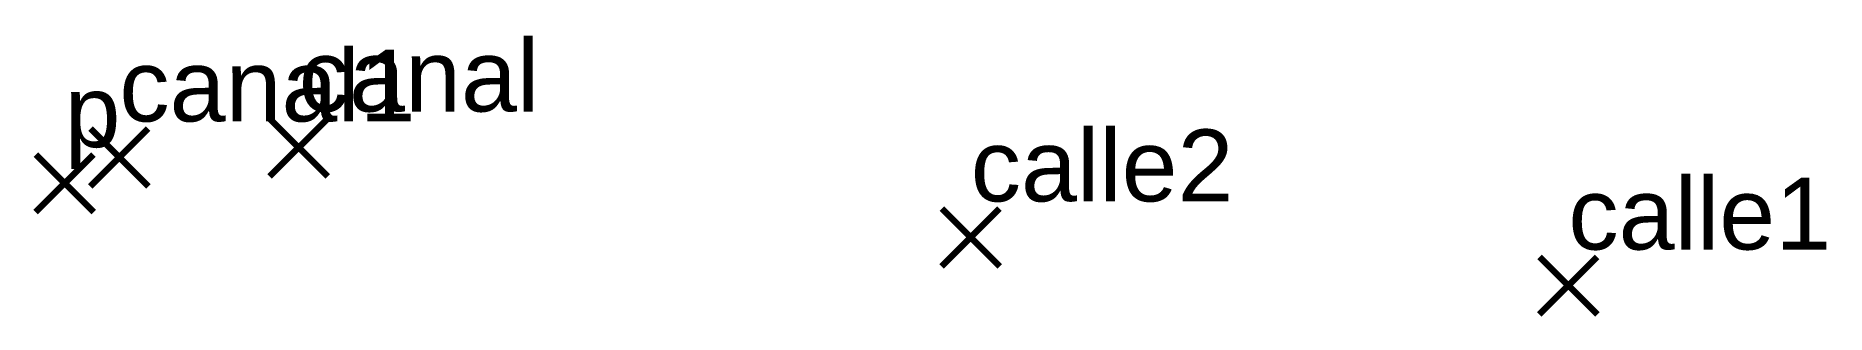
# Model space of a CAD drawing. Header units: millimetres. Extents: x 614781 to 614826, y 1320365 to 1321815.
# Drawn here: x 614811.05 to 614823.48, y 1321792.18 to 1321794.12 of the extents above; entities outside this region: 12.
import ezdxf

# ---------------------------------------------------------------- set-up
doc = ezdxf.new("R2010")
doc.units = ezdxf.units.MM
doc.header["$PDMODE"] = 3
doc.header["$PDSIZE"] = 0.2
doc.layers.add('Point', color=5, linetype='CONTINUOUS', lineweight=100)
doc.layers.add('Point_Name', color=1, linetype='CONTINUOUS', lineweight=100)
doc.styles.get("Standard").update_dxf_attribs({"font": 'arial.ttf', "width": 0.65})

msp = doc.modelspace()

# ---------------------------------------------------------------- linework, layer by layer
at = {"layer": 'Point'}
for p in [(614784.171, 1321814.401, 35.386), (614814.16, 1321813.322, 33.433), (614824.231, 1321812.02, 31.933), (614782.871, 1321796.579, 36.231), (614781.532, 1321795.768, 35.19), (614812.876, 1321793.345, 32.632), (614811.63, 1321793.276, 33.903), (614811.25, 1321793.097, 34.061), (614817.541, 1321792.72, 33.066), (614821.69, 1321792.385, 32.473), (614818.956, 1320365.038, 43.29)]:
    msp.add_point(p, dxfattribs=at)

# ---------------------------------------------------------------- texts
at = {"layer": 'Point_Name'}
for s, p in [('p4', (614784.171, 1321814.651)), ('p1', (614814.16, 1321813.572)), ('calle', (614824.231, 1321812.27)), ('p3', (614782.871, 1321796.829)), ('p1', (614781.532, 1321796.018)), ('canal1', (614811.63, 1321793.526)), ('canal', (614812.876, 1321793.595)), ('p', (614811.25, 1321793.347)), ('calle2', (614817.541, 1321792.97)), ('calle1', (614821.69, 1321792.635)), ('p1', (614818.956, 1320365.288))]:
    msp.add_text(s, height=0.5, dxfattribs=at).set_placement(p)

doc.saveas('drawing.dxf')
